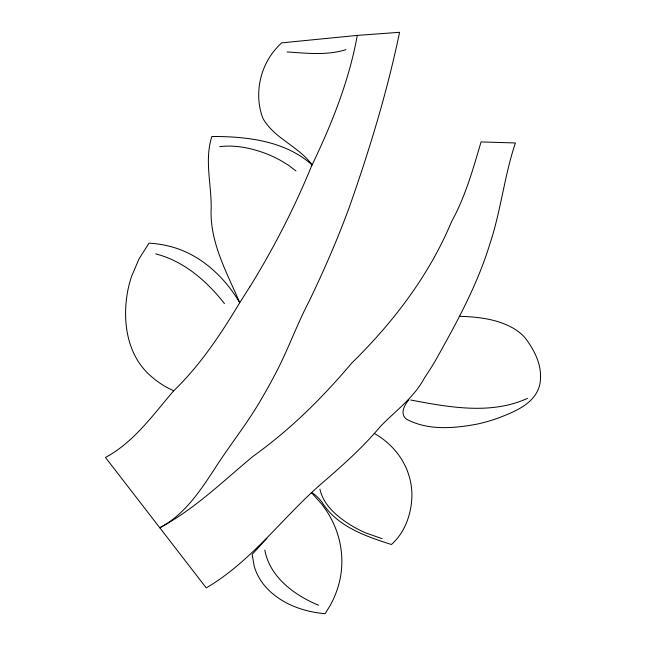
<?xml version="1.0" encoding="UTF-8"?>
<svg xmlns="http://www.w3.org/2000/svg" width="646" height="646" viewBox="0 0 646 646"><rect width="100%" height="100%" fill="white"/><g stroke="black" fill="none" stroke-linecap="round" stroke-linejoin="round"><path stroke-width="0.97" d="M357.278 35.401C349.131 80.629 331.923 123.677 312.083 164.932C285.185 140.707 246.635 136.427 211.888 136.476C203.878 161.032 212.308 186.767 211.056 211.856C210.798 244.43 227.36 273.589 239.739 302.716C220.819 334.2 200.276 365.184 173.701 390.806C153.021 414.837 134.037 442.106 105.468 457.449L206.236 587.9C251.447 561.431 282.407 517.68 321.377 483.725C342.17 465.839 362.737 447.541 380.381 426.473C395.764 410.59 414.134 397.556 424.705 377.539A513.4 398.421 -10.3 0 0 434.564 362.107C455.753 324.413 476.934 286.041 489.684 244.519C500.876 211.347 504.243 176.164 515.395 142.976L481.06 141.918C473.042 169.066 465.362 196.642 451.602 221.57A474.39 368.147 -10.3 0 1 437.003 252.263C414.877 293.534 385.137 330.324 351.779 363.036C329.541 389.32 305.582 414.264 279.032 436.236A465.5 361.251 -10.3 0 1 253.054 456.334C222.918 481.278 194.583 509.218 159.78 527.758C184.288 514.91 200.034 491.178 214.763 468.649C230 444.723 248.016 422.654 262.026 397.92A621.953 482.667 -10.3 0 0 273.807 376.78C287.131 352.328 296.215 325.899 309.119 301.254C324.009 270.399 337.68 238.931 349.47 206.752C369.56 149.662 387.261 91.603 399.575 32.3L357.278 35.401L281.64 42.87A82.591 64.099 -10.3 0 0 271.716 54.078C258.65 72.304 254.815 97.514 262.97 118.476C274.445 138.672 298.759 146.319 312.083 164.932M249.76 286.929L239.739 302.716C224.089 276.238 199.574 253.563 169.09 246.183A92.846 72.053 -10.3 0 0 149.024 243.138L138.971 258.989L131.582 276.351A170.512 132.325 -10.3 0 0 127.948 289.868C121.924 320.255 126.624 355.671 151.552 376.691A100.736 78.174 -10.3 0 0 167.508 387.753L173.701 390.806M408.878 399.761C404.436 404.767 399.535 414.029 406.479 419.149C427.951 430.785 454.291 428.419 477.491 424.034A126.269 97.99 -10.3 0 0 501.143 416.92C519.715 409.701 540.5 400.116 540.532 377.248C540.936 362.64 533.604 349.01 524.996 337.713A60.797 47.182 -10.3 0 0 514.983 329.258C498.397 319.027 478.371 316.936 459.306 316.265M266.895 538.312L252.15 554.349L254.233 566.38A84.747 65.763 -10.3 0 0 265.74 586.988C280.727 603.727 303.184 611.81 325.132 613.7L330.211 605.391A132.753 103.021 -10.3 0 0 339.82 580.253C343.333 564.297 342.259 547.461 336.946 532.029A154.289 119.736 -10.3 0 0 326.464 510.728L321.878 504.26L311.291 492.47C315.724 494.642 319.043 498.502 322.071 502.289C336.832 526.45 365.798 536.317 391.403 544.513C405.486 532.11 411.914 512.633 411.93 494.247A114.544 88.89 -10.3 0 0 408.579 474.366C402.967 456.892 390.095 442.292 374.187 433.377M527.499 398.348C491.041 415.103 448.623 407.182 410.67 400.011M345.949 49.661C326.836 55.677 306.648 53.198 287.05 51.938M219.737 146.642C235.096 144.752 250.656 147.942 265.046 153.247A123.846 96.109 -10.3 0 1 279.54 159.845L288.286 165.118L295.997 170.972M155.734 253.894C183.9 261.057 206.881 281.163 224.445 303.58M382.101 538.675L366.177 533.079A133.585 103.667 -10.3 0 1 351.02 525.319C337.495 516.865 323.533 505.487 319.907 489.151M318.583 605.229C294.584 595.386 269.745 577.136 264.828 550.093M312.01 164.916A1082.704 840.228 -10.3 0 1 249.808 286.945"/></g></svg>
